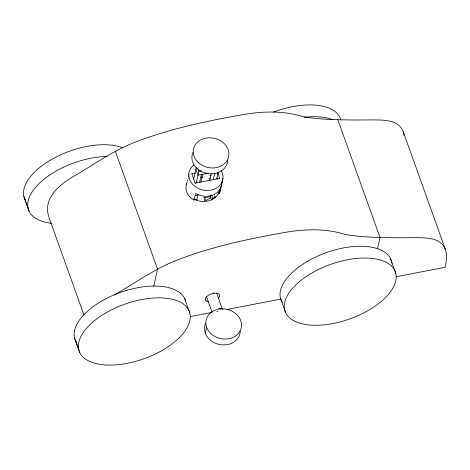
<?xml version="1.0" encoding="UTF-8"?>
<svg xmlns="http://www.w3.org/2000/svg" width="470" height="470" viewBox="0 0 470 470"><rect width="100%" height="100%" fill="white"/><g stroke="black" fill="none" stroke-linecap="round" stroke-linejoin="round"><path stroke-width="0.7" d="M222.956 178.295L220.107 191.267L222.345 181.12M153.743 286.218L157.556 269.157L115.356 151.381A102.56 50.648 -19.7 0 1 132.105 143.397C166.139 129.843 202.135 121.936 238.108 115.502C259.528 111.325 281.783 110.062 302.856 116.607C317.268 119.263 331.973 119.568 346.584 119.909C354.615 120.032 362.64 120.009 370.671 119.909C382.01 120.032 398.472 118.875 403.278 131.882L445.484 249.658C447.193 255.41 446.382 261.502 445.196 267.271L395.846 276.818M187.612 180.827L187.794 180.028M188.153 178.43L188.241 178.024M188.599 176.426L188.687 176.027M191.825 174.059L191.907 173.7L195.414 173.019M193.611 179.422L196.313 167.349M195.203 183.482L191.907 173.7M196.29 182.783L198.857 171.28L197.923 168.665M193.675 199.997L193.899 199.004L194.222 199.926L195.655 193.523L196.589 194.034A17.267 14.329 12.6 0 0 219.743 189.551L220.213 188.775L219.149 193.511L218.826 192.594A16.538 13.971 3.3 0 1 218.039 194.051M199.668 182.254L201.395 174.535M196.789 200.267L198.046 194.621M200.89 181.919L202.623 174.153M209.691 180.486L211.2 173.73M213.309 179.616L214.602 173.829M211.476 200.008L210.272 196.642L210.601 195.173M216.752 178.823L218.256 172.079M219.76 178.735L217.91 172.989M218.55 193.822L218.826 192.594M205.32 333.136L206.636 327.261M377.451 248.912L380.007 237.479L337.801 119.703M189.181 174.435L189.069 174.629A21.579 10.657 -19.7 0 0 188.294 174.294M114.745 294.89L144.637 276.548L157.556 269.157M115.356 151.381C102.395 158.296 90.24 166.58 77.603 174.041C61.964 182.713 41.577 197.112 49.162 217.933L83.96 315.041M210.854 197.635L205.801 200.708L204.614 197.394M174.317 261.185C208.339 247.596 244.347 239.718 280.314 233.273C301.734 229.096 323.983 227.833 345.056 234.383C359.468 237.039 374.179 237.344 388.79 237.679C396.815 237.808 404.846 237.779 412.872 237.685C424.21 237.802 440.678 236.645 445.484 249.658M198.857 171.28L201.418 170.786M200.437 177.566L202.547 177.155M209.561 175.798L210.965 175.527M195.279 183.124L219.837 178.371M195.009 195.849L197.817 195.303M194.839 199.627L196.942 199.221M203.957 197.864L210.272 196.642M190.309 316.569L211.882 312.397M226.987 309.471L280.925 299.043M390.588 258.805L395.787 273.358A58.55 28.917 -19.7 0 1 318.36 325.228A58.55 28.917 -19.7 0 1 306.54 276.337A58.55 28.917 -19.7 0 1 395.787 273.358M280.449 298.15L285.654 312.697M195.873 169.306L197.982 175.198L208.216 173.219A3.596 2.985 12.6 0 1 205.831 172.972M204.139 199.121L204.85 201.107M216.553 292.863L222.445 309.342M213.133 292.61L213.398 293.345M206.565 296.875L211.999 312.039M184.687 298.626L189.886 313.179A58.55 28.917 -19.7 0 1 112.459 365.049A58.55 28.917 -19.7 0 1 100.639 316.157A58.55 28.917 -19.7 0 1 189.886 313.179M23.905 196.642L28.13 208.422M74.548 337.971L78.772 349.745M24.887 199.415L29.111 211.195M75.529 340.744L79.753 352.524M403.278 131.882L404.059 135.342M76.381 342.283A58.55 28.917 -19.7 0 1 118.81 293.033A58.55 28.917 -19.7 0 1 185.668 301.399M51.771 223.368A58.55 28.917 -19.7 0 1 35.138 187.836A58.55 28.917 -19.7 0 1 107.289 156.51M25.433 200.449A58.55 28.917 -19.7 0 1 53.486 158.396A58.55 28.917 -19.7 0 1 122.235 147.609M227.586 160.117A17.983 14.928 12.6 0 1 206.547 173.33A17.983 14.928 12.6 0 1 192.953 152.492M282.276 302.463A58.55 28.917 -19.7 0 1 326.409 252.59A58.55 28.917 -19.7 0 1 391.88 263.359M304.237 117.277A58.55 28.917 -19.7 0 1 332.355 119.568M273.546 112.077A58.55 28.917 -19.7 0 1 340.92 120.255M221.047 170.351A17.267 14.329 12.6 0 1 215.278 188.734A17.267 14.329 12.6 0 1 192.536 184.211A17.267 14.329 12.6 0 1 193.851 164.935M216.864 177.936A5.335 1.381 79.1 0 1 217.346 179.317M217.075 178.477A5.758 2.844 -19.7 0 1 217.751 178.541M212.875 199.027A5.335 1.381 79.1 0 1 211.758 194.827M214.338 193.928A5.335 1.381 79.1 0 1 214.96 198.076M215.078 196.983A5.758 2.844 -19.7 0 1 212.622 198.381M194.139 200.05A17.155 14.805 -5.9 0 1 187.283 181.814M157.562 269.163A102.56 50.648 -19.7 0 1 174.305 261.173M208.375 301.746A7.555 3.731 -19.7 0 1 206.542 296.799A7.555 3.731 -19.7 0 1 216.588 293.168A7.555 3.731 -19.7 0 1 218.421 298.115M220.689 186.749A17.237 14.552 3.2 0 1 219.091 193.487M219.801 192.113A17.231 14.552 3 0 1 219.772 192.471M193.916 198.98A16.667 14.1 -1.4 0 0 195.567 199.797A16.709 14.082 2.4 0 0 218.156 194.104M200.837 177.225A16.726 14.511 -1.2 0 1 202.447 177.143M208.797 178.165A16.726 14.511 -1.2 0 1 210.29 178.753M186.226 183.964A13.665 6.75 -19.7 0 1 186.238 184.616M240.223 331.209A17.983 14.928 12.6 0 1 219.184 344.422A17.983 14.928 12.6 0 1 205.59 323.583M216.782 311.539A5.34 1.222 -14.6 0 1 218.045 311.205M218.538 308.367A5.34 3.819 -26.9 0 1 221.388 308.79M198.211 162.456A17.983 14.928 12.6 0 0 228.209 158.167A17.983 14.928 12.6 0 0 206.73 137.992A17.983 14.928 12.6 0 0 198.211 162.456M210.848 333.553A17.983 14.928 12.6 0 0 240.846 329.259A17.983 14.928 12.6 0 0 219.367 309.084A17.983 14.928 12.6 0 0 210.848 333.553"/></g></svg>
